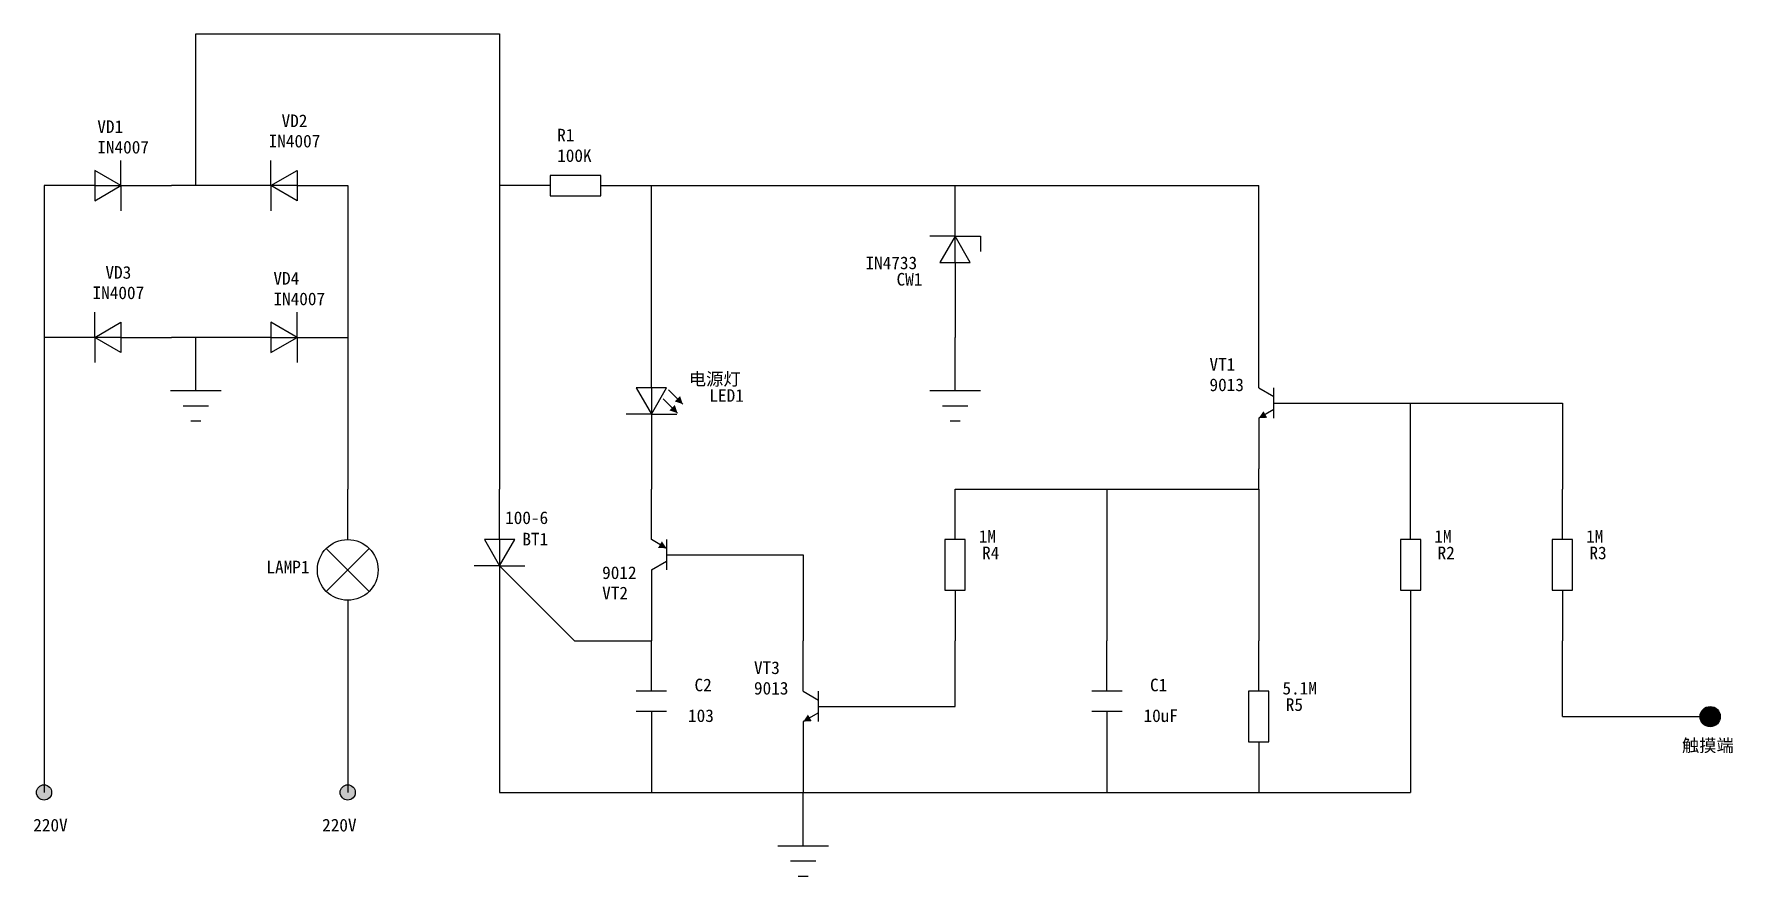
# Model space of a CAD drawing. Header units: millimetres. Extents: x -2 to 334, y 73 to 240.
import ezdxf
from ezdxf.enums import TextEntityAlignment as Align

# ---------------------------------------------------------------- set-up
doc = ezdxf.new("R2010")
doc.units = ezdxf.units.MM
doc.layers.add('元件', color=1, linetype='Continuous')
doc.layers.add('电线', color=5, linetype='Continuous')
doc.styles.get("Standard").update_dxf_attribs({"font": ''})
doc.styles.get('Standard').set_extended_font_data('SimSun')

# ---------------------------------------------------------------- blocks, each defined once
blk = doc.blocks.new('接地')
for p, q in [((0, -10.54), (0, 0)), ((-5, -10.54), (5, -10.54)), ((-2.5, -13.54), (2.5, -13.54)), ((-1, -16.54), (1, -16.54))]:
    blk.add_line(p, q)
blk = doc.blocks.new('电灯')
for p, q in [((20.24, 4.24), (11.76, -4.24)), ((11.76, 4.24), (20.24, -4.24)), ((10, 0), (0, 0)), ((22, 0), (32, 0))]:
    blk.add_line(p, q)
blk.add_circle((16, 0), 6)
at = {"flags": 8}
blk.add_attdef('LAMP', text='', height=2.5, dxfattribs=at).set_placement((16.57, 7.56), align=Align.MIDDLE)
blk = doc.blocks.new('可控硅')
for p, q in [((15.2, 0), (15.2, 5)), ((10, 0), (0, 0)), ((10, 0), (15.2, 0)), ((15.2, 0), (18.02, 2.83)), ((15.2, 0), (15.2, -5)), ((15.2, 0), (25.2, 0))]:
    blk.add_line(p, q)
blk.add_lwpolyline([(10, 3), (10, -3), (15.2, 0)], close=True)
for tag, p in [('BT', (9.91, 9.61)), ('100-6', (7.67, 5.35))]:
    blk.add_attdef(tag, p, '', height=2.5)
blk = doc.blocks.new('二极管')
for p, q in [((15.2, 0), (15.2, 5)), ((15.2, 0), (15.2, 5)), ((10, 0), (0, 0)), ((10, 0), (0, 0)), ((10, 0), (15.2, 0)), ((10, 0), (15.2, 0)), ((15.2, 0), (15.2, -5)), ((15.2, 0), (25.2, 0)), ((15.2, 0), (15.2, -5)), ((15.2, 0), (25.2, 0))]:
    blk.add_line(p, q)
blk.add_lwpolyline([(10, 3), (10, -3), (15.2, 0)], close=True)
blk.add_lwpolyline([(10, 3), (10, -3), (15.2, 0)], close=True)
for tag, p in [('VD', (10.52, 10.42)), ('IN4007', (10.52, 6.36))]:
    blk.add_attdef(tag, p, '', height=2.5)
blk = doc.blocks.new('电阻')
for p, q in [((10, 0), (0, 0)), ((20, 0), (30, 0))]:
    blk.add_line(p, q)
blk.add_lwpolyline([(10, -2), (20, -2), (20, 2), (10, 2)], close=True)
for tag, p in [('R', (11.38, 8.74)), ('100K', (11.38, 4.69))]:
    blk.add_attdef(tag, p, '', height=2.5)
blk = doc.blocks.new('稳压二极管')
for p, q in [((15.2, 0), (15.2, 5)), ((10, 0), (0, 0)), ((10, 0), (15.2, 0)), ((15.2, 0), (15.2, -5)), ((15.2, 0), (25.2, 0)), ((15.2, -5), (12.2, -5))]:
    blk.add_line(p, q)
blk.add_lwpolyline([(10, 3), (10, -3), (15.2, 0)], close=True)
for tag, p in [('CW', (7.92, 11.56)), ('IN4733', (7.92, 7.5))]:
    blk.add_attdef(tag, p, '', height=2.5)
blk = doc.blocks.new('发光二极管')
for p, q in [((10.37, 3.37), (13.19, 6.19)), ((12.16, 2.33), (14.99, 5.16)), ((15.2, 0), (15.2, 5)), ((15.2, 0), (15.2, 5)), ((10, 0), (0, 0)), ((10, 0), (0, 0)), ((10, 0), (15.2, 0)), ((10, 0), (15.2, 0)), ((15.2, 0), (15.2, -5)), ((15.2, 0), (25.2, 0)), ((15.2, 0), (15.2, -5)), ((15.2, 0), (25.2, 0))]:
    blk.add_line(p, q)
for points in [[(13.19, 6.19, 0, 1.5, 0), (12.13, 5.13, 1.5, 1.5, 0)], [(14.99, 5.16, 0, 1.5, 0), (13.93, 4.1, 1.5, 1.5, 0)]]:
    blk.add_lwpolyline(points, format="xyseb")
blk.add_lwpolyline([(10, 3), (10, -3), (15.2, 0)], close=True)
blk.add_lwpolyline([(10, 3), (10, -3), (15.2, 0)], close=True)
for tag, p in [('LED', (10.25, 11.46)), ('电源灯', (10.25, 7.4))]:
    blk.add_attdef(tag, p, '', height=2.5)
blk = doc.blocks.new('电容V')
for p, q in [((0, -10), (0, 0)), ((3, -10), (-3, -10)), ((3, -14), (-3, -14)), ((0, -14), (0, -24))]:
    blk.add_line(p, q)
for tag, p in [('C', (8.52, -10)), ('103', (7.24, -16.07))]:
    blk.add_attdef(tag, p, '', height=2.5)
blk = doc.blocks.new('三极管PNPR')
for p, q in [((-13, 3), (-13, 13)), ((-13, 3), (-10, 1.27)), ((-10, -3), (-10, 3)), ((-10, 0), (0, 0)), ((-10, -1.27), (-13, -3)), ((-13, -3), (-13, -13))]:
    blk.add_line(p, q)
blk.add_lwpolyline([(-10, -1.27, 0, 1.5, 0), (-11.3, -2.02, 1.5, 1.5, 0)], format="xyseb")
for tag, p in [('VT', (-22.73, 6.41)), ('9012', (-22.73, 2.36))]:
    blk.add_attdef(tag, p, '', height=2.5)
blk = doc.blocks.new('三极管NPNR')
for p, q in [((-13, 3), (-13, 13)), ((-13, 3), (-10, 1.27)), ((-10, -3), (-10, 3)), ((-10, 0), (0, 0)), ((-10, -1.27), (-13, -3)), ((-13, -3), (-13, -13))]:
    blk.add_line(p, q)
blk.add_lwpolyline([(-13, -3, 0, 1.5, 0), (-11.7, -2.25, 1.5, 1.5, 0)], format="xyseb")
for tag, p in [('VT', (-22.73, 6.41)), ('9012', (-22.73, 2.36))]:
    blk.add_attdef(tag, p, '', height=2.5)

msp = doc.modelspace()

# ---------------------------------------------------------------- hatches: boundary and pattern name
at = {"layer": '电线'}
h = msp.add_hatch(color=256, dxfattribs=at)
h.dxf.hatch_style = 1
edge = h.paths.add_edge_path()
edge.add_arc((329.2, 104.99), 2, 0, 360)
h = msp.add_hatch(color=256, dxfattribs=at)
h.dxf.hatch_style = 1
edge = h.paths.add_edge_path()
edge.add_arc((0, 90), 1.5, 0, 360)
edge = h.paths.add_edge_path()
edge.add_arc((60, 90), 1.5, 0, 360)

# ---------------------------------------------------------------- linework, layer by layer
for p, q in [((30, 210), (30, 240)), ((30, 240), (90, 240)), ((90, 240), (90, 210)), ((0, 210), (0, 180)), ((34.8, 210), (25.2, 210)), ((60, 210), (60, 180)), ((90, 210), (90, 150)), ((120, 210), (240, 210)), ((120, 180), (120, 210)), ((240, 180), (240, 210)), ((180, 184.8), (180, 180)), ((0, 180), (0, 90)), ((34.8, 180), (25.2, 180)), ((60, 180), (60, 150)), ((253, 167), (300, 167)), ((270, 150), (270, 167)), ((300, 167), (300, 150)), ((120, 154.8), (120, 150)), ((240, 150), (240, 154)), ((180, 150), (210, 150)), ((210, 150), (210, 120)), ((210, 150), (240, 150)), ((240, 150), (240, 120)), ((133, 137), (150, 137)), ((150, 137), (150, 120)), ((92.83, 131.98), (104.8, 120)), ((90, 124.8), (90, 90)), ((120, 124), (120, 120)), ((60, 118), (60, 90)), ((104.8, 120), (120, 120)), ((180, 107), (180, 120)), ((270, 120), (270, 90)), ((300, 104.99), (300, 120)), ((163, 107), (180, 107)), ((300, 104.99), (329.2, 104.99)), ((120, 96), (120, 90)), ((150, 94), (150, 90)), ((210, 96), (210, 90)), ((90, 90), (150, 90)), ((150, 90), (240, 90)), ((240, 90), (270, 90))]:
    msp.add_line(p, q, dxfattribs=at)
for centre, radius in [((329.2, 104.99), 2), ((0, 90), 1.5), ((60, 90), 1.5)]:
    msp.add_circle(centre, radius, dxfattribs=at)

# ---------------------------------------------------------------- block references
at = {"layer": '元件'}
for name, p, values in [('二极管', (0, 210), {'IN4007': 'IN4007', 'VD': 'VD1'}), ('电阻', (90, 210), {'100K': '100K', 'R': 'R1'}), ('二极管', (34.8, 180), {'IN4007': 'IN4007', 'VD': 'VD4'}), ('三极管NPNR', (253, 167), {'VT': 'VT1', '9012': '9013'}), ('电容V', (120, 120), {'103': '103', 'C': 'C2'}), ('三极管NPNR', (163, 107), {'VT': 'VT3', '9012': '9013'}), ('电容V', (210, 120), {'103': '10uF', 'C': 'C1'})]:
    msp.add_blockref(name, p, dxfattribs=at).add_auto_attribs(values)
ref = msp.add_blockref('二极管', (60, 210), dxfattribs=dict(at, xscale=-1))
ref.add_attrib('IN4007', 'IN4007', dxfattribs={"layer": '0', "height": 2.5}).set_placement((49.48, 218.79), align=Align.MIDDLE)
ref.add_attrib('VD', 'VD2', dxfattribs={"layer": '0', "height": 2.5}).set_placement((49.48, 222.82), align=Align.MIDDLE)
ref = msp.add_blockref('稳压二极管', (180, 184.8), dxfattribs=dict(at, rotation=90))
ref.add_attrib('IN4733', 'IN4733', dxfattribs={"layer": '0', "height": 2.5}).set_placement((172.5, 192.73), align=Align.BOTTOM_RIGHT)
ref.add_attrib('CW', 'CW1', dxfattribs={"layer": '0', "height": 2.5}).set_placement((168.44, 192.73), align=Align.TOP_LEFT)
ref = msp.add_blockref('二极管', (25.2, 180), dxfattribs=dict(at, xscale=-1))
ref.add_attrib('IN4007', 'IN4007', dxfattribs={"layer": '0', "height": 2.5}).set_placement((14.68, 188.79), align=Align.MIDDLE)
ref.add_attrib('VD', 'VD3', dxfattribs={"layer": '0', "height": 2.5}).set_placement((14.68, 192.82), align=Align.MIDDLE)
for p in [(30, 180), (180, 180), (150, 90)]:
    msp.add_blockref('接地', p, dxfattribs=at)
ref = msp.add_blockref('发光二极管', (120, 180), dxfattribs=dict(at, rotation=270))
ref.add_attrib('电源灯', '电源灯', dxfattribs={"layer": '0', "height": 2.5}).set_placement((127.4, 169.75), align=Align.BOTTOM_LEFT)
ref.add_attrib('LED', 'LED1', dxfattribs={"layer": '0', "height": 2.5}).set_placement((131.46, 169.75), align=Align.TOP_LEFT)
ref = msp.add_blockref('电灯', (60, 118), dxfattribs=dict(at, rotation=90))
ref.add_attrib('LAMP', 'LAMP1', dxfattribs={"layer": '0', "height": 2.5, "flags": 8}).set_placement((52.44, 134.57), align=Align.MIDDLE_RIGHT)
ref = msp.add_blockref('可控硅', (90, 150), dxfattribs=dict(at, rotation=270))
ref.add_attrib('100-6', '100-6', dxfattribs={"layer": '0', "height": 2.5}).set_placement((95.35, 142.33), align=Align.BOTTOM_CENTER)
ref.add_attrib('BT', 'BT1', dxfattribs={"layer": '0', "height": 2.5}).set_placement((99.61, 140.09), align=Align.MIDDLE_RIGHT)
ref = msp.add_blockref('三极管PNPR', (133, 137), dxfattribs=dict(at, xscale=-1, rotation=180))
ref.add_attrib('9012', '9012', (110.27, 132.21), dxfattribs={"layer": '0', "height": 2.5})
ref.add_attrib('VT', 'VT2', (110.27, 128.19), dxfattribs={"layer": '0', "height": 2.5})
ref = msp.add_blockref('电阻', (180, 150), dxfattribs=dict(at, rotation=270))
ref.add_attrib('100K', '1M', dxfattribs={"layer": '0', "height": 2.5}).set_placement((184.69, 138.62), align=Align.BOTTOM_LEFT)
ref.add_attrib('R', 'R4', dxfattribs={"layer": '0', "height": 2.5}).set_placement((188.74, 138.62), align=Align.TOP_RIGHT)
ref = msp.add_blockref('电阻', (270, 150), dxfattribs=dict(at, rotation=270))
ref.add_attrib('100K', '1M', dxfattribs={"layer": '0', "height": 2.5}).set_placement((274.69, 138.62), align=Align.BOTTOM_LEFT)
ref.add_attrib('R', 'R2', dxfattribs={"layer": '0', "height": 2.5}).set_placement((278.74, 138.62), align=Align.TOP_RIGHT)
ref = msp.add_blockref('电阻', (300, 150), dxfattribs=dict(at, rotation=270))
ref.add_attrib('100K', '1M', dxfattribs={"layer": '0', "height": 2.5}).set_placement((304.69, 138.62), align=Align.BOTTOM_LEFT)
ref.add_attrib('R', 'R3', dxfattribs={"layer": '0', "height": 2.5}).set_placement((308.74, 138.62), align=Align.TOP_RIGHT)
ref = msp.add_blockref('电阻', (240, 120), dxfattribs=dict(at, rotation=270))
ref.add_attrib('100K', '5.1M', dxfattribs={"layer": '0', "height": 2.5}).set_placement((244.69, 108.62), align=Align.BOTTOM_LEFT)
ref.add_attrib('R', 'R5', dxfattribs={"layer": '0', "height": 2.5}).set_placement((248.74, 108.62), align=Align.TOP_RIGHT)

# ---------------------------------------------------------------- texts
at = {"layer": '电线'}
for s, p in [('触摸端', (323.63, 98.04)), ('220V', (-2.14, 82.28)), ('220V', (54.94, 82.28))]:
    msp.add_text(s, height=2.5, dxfattribs=at).set_placement(p)

doc.saveas('drawing.dxf')
